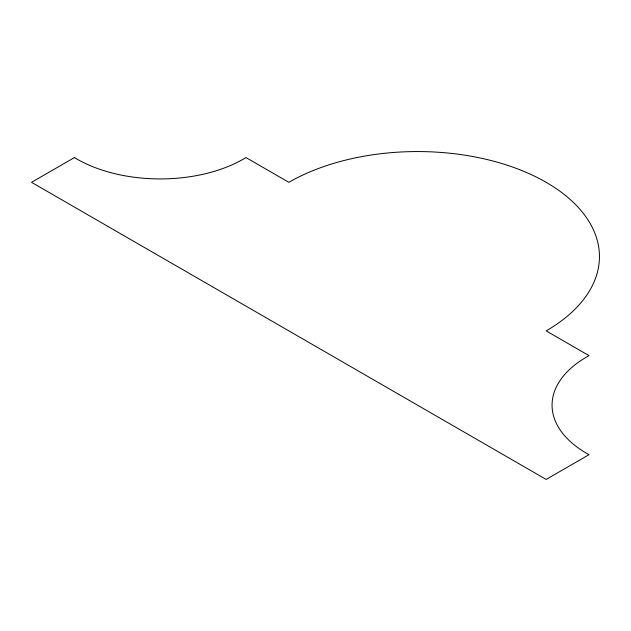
<?xml version="1.0" encoding="UTF-8"?>
<svg xmlns="http://www.w3.org/2000/svg" width="631" height="631" viewBox="0 0 631 631"><rect width="100%" height="100%" fill="white"/><g stroke="black" fill="none" stroke-linecap="round" stroke-linejoin="round"><path stroke-width="0.95" d="M74.434 157.569L31.55 182.327L546.162 479.434L589.046 454.675A117.95 68.101 0 0 1 589.046 355.639L546.162 330.881A181.941 105.046 0 0 0 546.162 182.327A181.941 105.046 0 0 0 288.856 182.327L245.972 157.569A117.95 68.101 0 0 1 74.434 157.569"/></g></svg>
